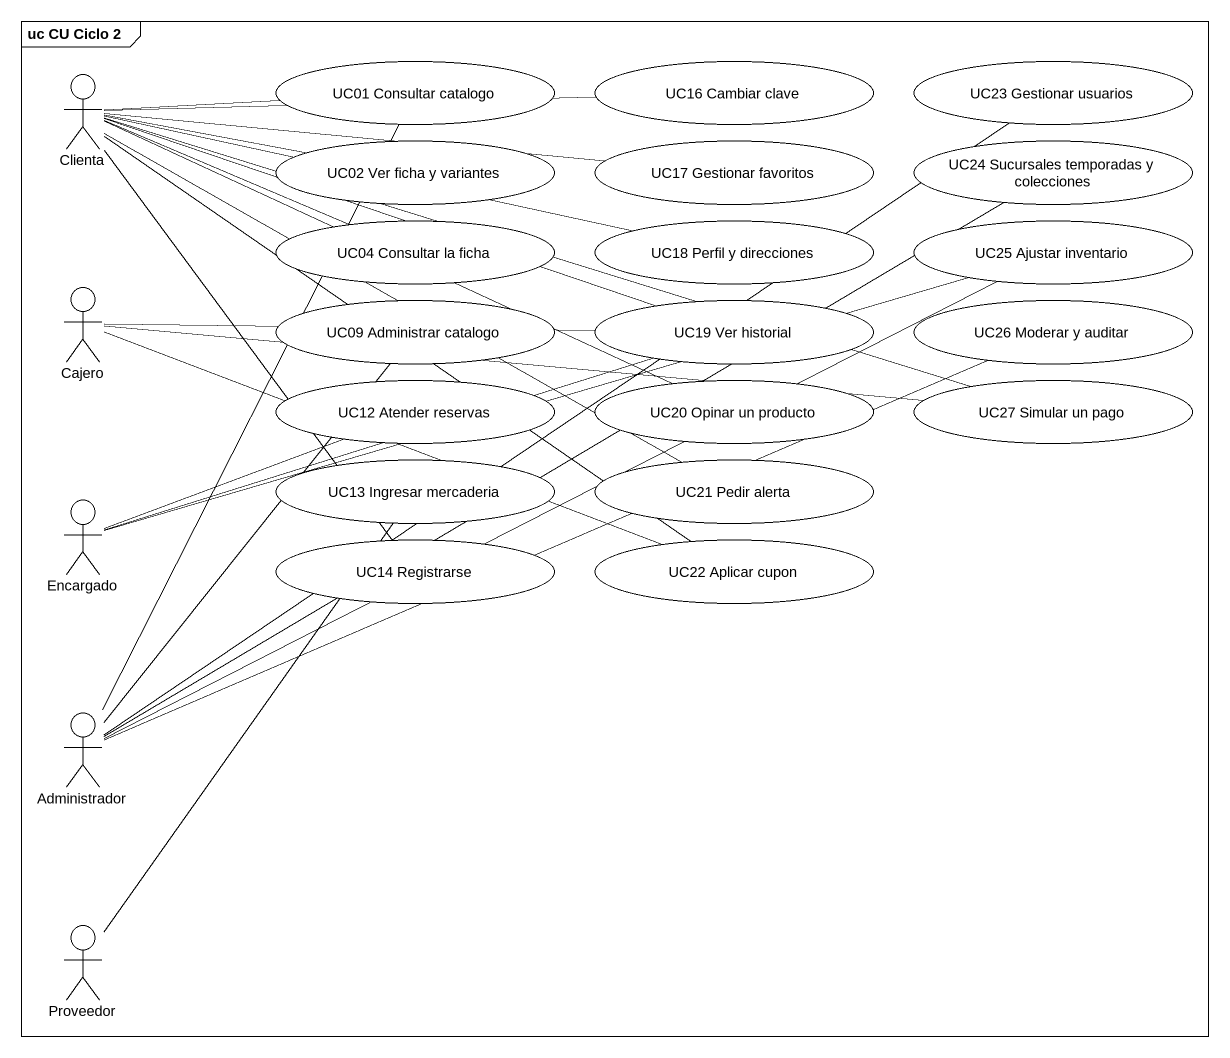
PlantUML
@startuml
mainframe uc CU Ciclo 2
actor Clienta
usecase "UC01 Consultar catalogo" as UC01_Consultar_catalogo
usecase "UC16 Cambiar clave" as UC16_Cambiar_clave
usecase "UC23 Gestionar usuarios" as UC23_Gestionar_usuarios
usecase "UC02 Ver ficha y variantes" as UC02_Ver_ficha_y_variantes
usecase "UC17 Gestionar favoritos" as UC17_Gestionar_favoritos
usecase "UC24 Sucursales temporadas y colecciones" as UC24_Sucursales_temporadas
usecase "UC04 Consultar la ficha" as UC04_Consultar_la_ficha
usecase "UC18 Perfil y direcciones" as UC18_Perfil_y_direcciones
usecase "UC25 Ajustar inventario" as UC25_Ajustar_inventario
actor Cajero
usecase "UC09 Administrar catalogo" as UC09_Administrar_catalogo
usecase "UC19 Ver historial" as UC19_Ver_historial
usecase "UC26 Moderar y auditar" as UC26_Moderar_y_auditar
usecase "UC12 Atender reservas" as UC12_Atender_reservas
usecase "UC20 Opinar un producto" as UC20_Opinar_un_producto
usecase "UC27 Simular un pago" as UC27_Simular_un_pago
usecase "UC13 Ingresar mercaderia" as UC13_Ingresar_mercaderia
usecase "UC21 Pedir alerta" as UC21_Pedir_alerta
actor Encargado
usecase "UC14 Registrarse" as UC14_Registrarse
usecase "UC22 Aplicar cupon" as UC22_Aplicar_cupon
actor Administrador
actor Proveedor
Clienta -right- UC01_Consultar_catalogo
Clienta -right- UC16_Cambiar_clave
Clienta -right- UC02_Ver_ficha_y_variantes
Clienta -right- UC17_Gestionar_favoritos
Clienta -right- UC04_Consultar_la_ficha
Clienta -right- UC18_Perfil_y_direcciones
Clienta -right- UC19_Ver_historial
Clienta -right- UC20_Opinar_un_producto
Clienta -right- UC27_Simular_un_pago
Clienta -right- UC21_Pedir_alerta
Clienta -- UC14_Registrarse
Clienta -- UC22_Aplicar_cupon
Cajero -right- UC19_Ver_historial
Cajero -right- UC27_Simular_un_pago
Cajero -right- UC22_Aplicar_cupon
Encargado -right- UC25_Ajustar_inventario
Encargado -right- UC19_Ver_historial
Encargado -right- UC12_Atender_reservas
Administrador -up- UC01_Consultar_catalogo
Administrador -up- UC23_Gestionar_usuarios
Administrador -up- UC24_Sucursales_temporadas
Administrador -right- UC25_Ajustar_inventario
Administrador -up- UC09_Administrar_catalogo
Administrador -right- UC26_Moderar_y_auditar
Proveedor -up- UC13_Ingresar_mercaderia
@enduml
